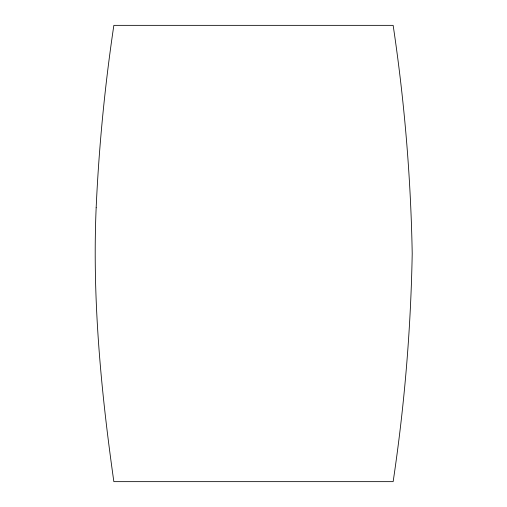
<?xml version="1.0" encoding="UTF-8"?>
<svg xmlns="http://www.w3.org/2000/svg" width="507" height="507" viewBox="0 0 507 507"><rect width="100%" height="100%" fill="white"/><g stroke="black" fill="none" stroke-linecap="round" stroke-linejoin="round"><path stroke-width="0.76" d="M96.159 207.737C92.211 299.333 101.007 391.03 113.853 481.65L393.147 481.65C404.434 406.113 410.816 329.867 412.21 253.5C410.816 177.133 404.434 100.887 393.147 25.35L113.853 25.35C104.848 85.797 98.935 146.688 96.159 207.737"/></g></svg>
